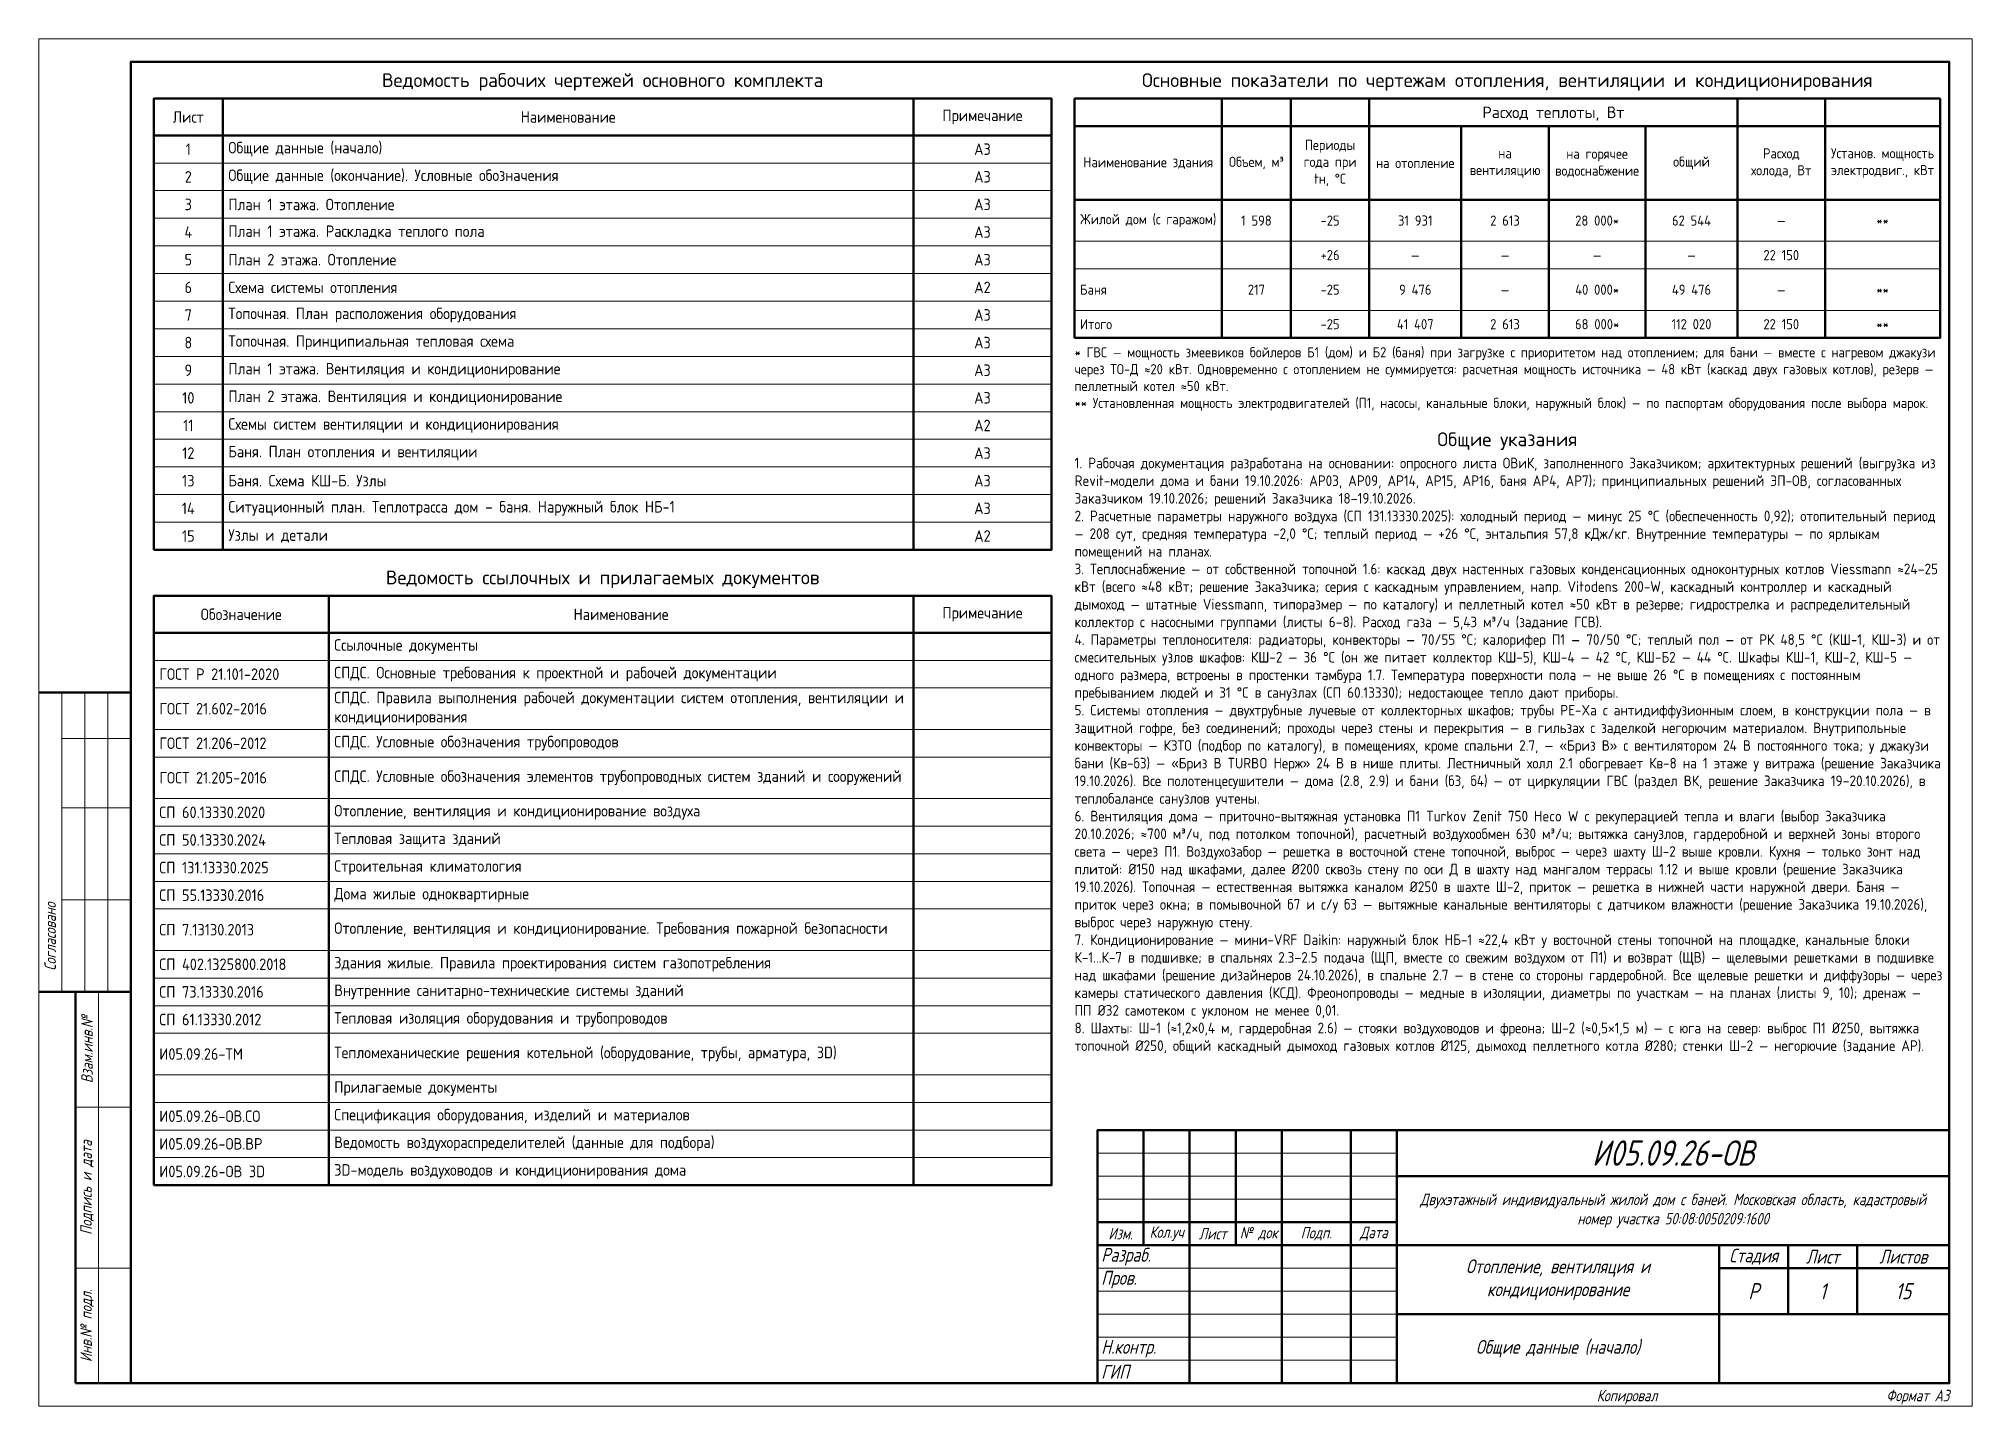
# Paper-space layout 'Лист' of a CAD drawing. Header units: millimetres. Extents: x 0 to 420, y 0 to 297.
import ezdxf
from ezdxf.enums import TextEntityAlignment as Align

# ---------------------------------------------------------------- set-up
doc = ezdxf.new("R2010")
doc.units = ezdxf.units.MM
for name, color, linetype, lineweight in [('Рамка', 7, 'Continuous', 50), ('Таблицы', 7, 'Continuous', 18), ('Текст', 7, 'Continuous', 18), ('Тонкие', 8, 'Continuous', 13)]:
    doc.layers.add(name, color=color, linetype=linetype, lineweight=lineweight)
doc.styles.add('GOST', font='isocpeur.ttf', dxfattribs={"width": 0.9})
doc.styles.add('GOST_I', font='isocpeur.ttf', dxfattribs={"width": 0.8})

psp = doc.layouts.new('Лист')

# ---------------------------------------------------------------- linework, layer by layer
at = {"layer": 'Рамка', "lineweight": 50}
for points in [[(20, 5), (415, 5), (415, 292), (20, 292)], [(230, 5), (415, 5), (415, 60), (230, 60)]]:
    psp.add_lwpolyline(points, close=True, dxfattribs=at)
at = {"layer": 'Таблицы', "lineweight": 50}
for p, q in [((40, 284), (40, 186)), ((190, 284), (190, 186)), ((225, 284), (225, 278)), ((225, 284), (257, 284)), ((257, 284), (257, 278)), ((257, 284), (257, 278)), ((257, 284), (272, 284)), ((272, 284), (272, 278)), ((272, 284), (272, 278)), ((272, 284), (289, 284)), ((289, 284), (289, 278)), ((369, 284), (369, 278)), ((369, 284), (388, 284)), ((388, 284), (388, 278)), ((388, 284), (388, 278)), ((388, 284), (413, 284)), ((413, 284), (413, 278)), ((257, 278), (257, 232)), ((272, 278), (272, 232)), ((289, 278), (289, 232)), ((309, 278), (309, 232)), ((328, 278), (328, 232)), ((349, 278), (349, 232)), ((369, 278), (369, 232)), ((388, 278), (388, 232)), ((25, 276), (220, 276)), ((225, 262), (413, 262)), ((63, 176), (63, 48)), ((190, 176), (190, 48)), ((25, 168), (220, 168)), ((0, 155), (20, 155)), ((0, 90), (20, 90)), ((8, 5), (8, 90)), ((240, 35), (240, 60)), ((250, 5), (250, 60)), ((260, 35), (260, 60)), ((270, 5), (270, 60)), ((285, 5), (285, 60)), ((295, 5), (295, 60)), ((295, 50), (415, 50)), ((230, 40), (295, 40)), ((230, 35), (415, 35)), ((365, 5), (365, 35)), ((380, 20), (380, 35)), ((395, 20), (395, 35)), ((365, 30), (415, 30)), ((295, 20), (415, 20)), ((8, 5), (20, 5))]:
    psp.add_line(p, q, dxfattribs=at)
at = {"layer": 'Таблицы', "lineweight": 18}
for p, q in [((25, 270), (220, 270)), ((25, 264), (220, 264)), ((25, 258), (220, 258)), ((25, 252), (220, 252)), ((225, 253), (413, 253)), ((25, 246), (220, 246)), ((225, 247), (413, 247)), ((25, 240), (220, 240)), ((225, 238), (413, 238)), ((25, 234), (220, 234)), ((225, 232), (413, 232)), ((25, 228), (220, 228)), ((25, 222), (220, 222)), ((25, 216), (220, 216)), ((25, 210), (220, 210)), ((25, 204), (220, 204)), ((25, 198), (220, 198)), ((25, 192), (220, 192)), ((25, 186), (220, 186)), ((25, 162), (220, 162)), ((25, 156), (220, 156)), ((25, 147), (220, 147)), ((25, 141), (220, 141)), ((25, 132), (220, 132)), ((25, 126), (220, 126)), ((25, 120), (220, 120)), ((25, 114), (220, 114)), ((25, 108), (220, 108)), ((25, 99), (220, 99)), ((25, 93), (220, 93)), ((25, 87), (220, 87)), ((25, 81), (220, 81)), ((25, 72), (220, 72)), ((25, 66), (220, 66)), ((25, 60), (220, 60)), ((230, 55), (295, 55)), ((25, 54), (220, 54)), ((25, 48), (220, 48)), ((230, 50), (295, 50)), ((230, 45), (295, 45)), ((230, 30), (295, 30)), ((230, 25), (295, 25)), ((230, 20), (295, 20)), ((230, 15), (295, 15)), ((230, 10), (295, 10))]:
    psp.add_line(p, q, dxfattribs=at)
at = {"layer": 'Таблицы'}
for p, q in [((5, 90), (5, 155)), ((10, 90), (10, 155)), ((15, 90), (15, 155)), ((5, 145), (20, 145)), ((5, 130), (20, 130)), ((5, 110), (20, 110)), ((13, 5), (13, 90)), ((8, 65), (20, 65)), ((8, 30), (20, 30))]:
    psp.add_line(p, q, dxfattribs=at)
at = {"layer": 'Таблицы', "lineweight": 50}
for points in [[(25, 186), (220, 186), (220, 284), (25, 284)], [(289, 278), (369, 278), (369, 284), (289, 284)], [(225, 232), (413, 232), (413, 278), (225, 278)], [(25, 48), (220, 48), (220, 176), (25, 176)]]:
    psp.add_lwpolyline(points, close=True, dxfattribs=at)
at = {"layer": 'Тонкие'}
psp.add_lwpolyline([(0, 0), (420, 0), (420, 297), (0, 297)], close=True, dxfattribs=at)

# ---------------------------------------------------------------- texts
at = {"layer": 'Текст', "style": 'GOST'}
for s, height, p in [('Ведомость рабочих чертежей основного комплекта', 3, (122.5, 288)), ('Основные показатели по чертежам отопления, вентиляции и кондиционирования', 3, (319, 288)), ('Расход теплоты, Вт', 2.5, (329, 281)), ('Общие указания', 3, (319, 210)), ('Ведомость ссылочных и прилагаемых документов', 3, (122.5, 180))]:
    psp.add_text(s, height=height, dxfattribs=at).set_placement(p, align=Align.MIDDLE_CENTER)
at = {"layer": 'Текст'}
for s, insert, char_height, width, attachment_point, style in [('Примечание', (205, 280), 2.5, 28, 5, 'GOST'), ('Лист', (32.5, 280), 2.5, 13, 5, 'GOST'), ('Наименование', (115, 280), 2.5, 148, 5, 'GOST'), ('1', (32.5, 273), 2.5, 13, 5, 'GOST'), ('Общие данные (начало)', (41.2, 273), 2.5, 147.6, 4, 'GOST'), ('А3', (205, 273), 2.5, 28, 5, 'GOST'), ('Периоды года при tн, °С', (280.5, 270), 2.2, 15, 5, 'GOST'), ('Расход холода, Вт', (378.5, 270), 2.2, 17, 5, 'GOST'), ('Установ. мощность электродвиг., кВт', (400.5, 270), 2.2, 23, 5, 'GOST'), ('Общие данные (окончание). Условные обозначения', (41.2, 267), 2.5, 147.6, 4, 'GOST'), ('Наименование здания', (241, 270), 2.2, 30, 5, 'GOST'), ('Объем, м³', (264.5, 270), 2.2, 13, 5, 'GOST'), ('на отопление', (299, 270), 2.2, 18, 5, 'GOST'), ('на вентиляцию', (318.5, 270), 2.2, 17, 5, 'GOST'), ('на горячее водоснабжение', (338.5, 270), 2.2, 19, 5, 'GOST'), ('общий', (359, 270), 2.2, 18, 5, 'GOST'), ('2', (32.5, 267), 2.5, 13, 5, 'GOST'), ('А3', (205, 267), 2.5, 28, 5, 'GOST'), ('3', (32.5, 261), 2.5, 13, 5, 'GOST'), ('План 1 этажа. Отопление', (41.2, 261), 2.5, 147.6, 4, 'GOST'), ('А3', (205, 261), 2.5, 28, 5, 'GOST'), ('4', (32.5, 255), 2.5, 13, 5, 'GOST'), ('План 1 этажа. Раскладка теплого пола', (41.2, 255), 2.5, 147.6, 4, 'GOST'), ('А3', (205, 255), 2.5, 28, 5, 'GOST'), ('Жилой дом (с гаражом)', (226.2, 257.5), 2.2, 29.6, 4, 'GOST'), ('1 598', (264.5, 257.5), 2.2, 13, 5, 'GOST'), ('-25', (280.5, 257.5), 2.2, 15, 5, 'GOST'), ('31 931', (299, 257.5), 2.2, 18, 5, 'GOST'), ('2 613', (318.5, 257.5), 2.2, 17, 5, 'GOST'), ('28 000*', (338.5, 257.5), 2.2, 19, 5, 'GOST'), ('62 544', (359, 257.5), 2.2, 18, 5, 'GOST'), ('—', (378.5, 257.5), 2.2, 17, 5, 'GOST'), ('**', (400.5, 257.5), 2.2, 23, 5, 'GOST'), ('5', (32.5, 249), 2.5, 13, 5, 'GOST'), ('План 2 этажа. Отопление', (41.2, 249), 2.5, 147.6, 4, 'GOST'), ('А3', (205, 249), 2.5, 28, 5, 'GOST'), ('+26', (280.5, 250), 2.2, 15, 5, 'GOST'), ('—', (299, 250), 2.2, 18, 5, 'GOST'), ('—', (318.5, 250), 2.2, 17, 5, 'GOST'), ('—', (338.5, 250), 2.2, 19, 5, 'GOST'), ('—', (359, 250), 2.2, 18, 5, 'GOST'), ('22 150', (378.5, 250), 2.2, 17, 5, 'GOST'), ('6', (32.5, 243), 2.5, 13, 5, 'GOST'), ('Схема системы отопления', (41.2, 243), 2.5, 147.6, 4, 'GOST'), ('А2', (205, 243), 2.5, 28, 5, 'GOST'), ('9 476', (299, 242.5), 2.2, 18, 5, 'GOST'), ('40 000*', (338.5, 242.5), 2.2, 19, 5, 'GOST'), ('49 476', (359, 242.5), 2.2, 18, 5, 'GOST'), ('Баня', (226.2, 242.5), 2.2, 29.6, 4, 'GOST'), ('217', (264.5, 242.5), 2.2, 13, 5, 'GOST'), ('-25', (280.5, 242.5), 2.2, 15, 5, 'GOST'), ('—', (318.5, 242.5), 2.2, 17, 5, 'GOST'), ('—', (378.5, 242.5), 2.2, 17, 5, 'GOST'), ('**', (400.5, 242.5), 2.2, 23, 5, 'GOST'), ('7', (32.5, 237), 2.5, 13, 5, 'GOST'), ('Топочная. План расположения оборудования', (41.2, 237), 2.5, 147.6, 4, 'GOST'), ('А3', (205, 237), 2.5, 28, 5, 'GOST'), ('Итого', (226.2, 235), 2.2, 29.6, 4, 'GOST'), ('-25', (280.5, 235), 2.2, 15, 5, 'GOST'), ('41 407', (299, 235), 2.2, 18, 5, 'GOST'), ('2 613', (318.5, 235), 2.2, 17, 5, 'GOST'), ('68 000*', (338.5, 235), 2.2, 19, 5, 'GOST'), ('112 020', (359, 235), 2.2, 18, 5, 'GOST'), ('22 150', (378.5, 235), 2.2, 17, 5, 'GOST'), ('8', (32.5, 231), 2.5, 13, 5, 'GOST'), ('Топочная. Принципиальная тепловая схема', (41.2, 231), 2.5, 147.6, 4, 'GOST'), ('А3', (205, 231), 2.5, 28, 5, 'GOST'), ('**', (400.5, 235), 2.2, 23, 5, 'GOST'), ('* ГВС — мощность змеевиков бойлеров Б1 (дом) и Б2 (баня) при загрузке с приоритетом над отоплением; для бани — вместе с нагревом джакузи через ТО-Д ≈20 кВт. Одновременно с отоплением не суммируется: расчетная мощность источника — 48 кВт (каскад двух газовых котлов), резерв — пеллетный котел ≈50 кВт.\\P** Установленная мощность электродвигателей (П1, насосы, канальные блоки, наружный блок) — по паспортам оборудования после выбора марок.', (225, 230), 2.2, 188, 1, 'GOST'), ('9', (32.5, 225), 2.5, 13, 5, 'GOST'), ('План 1 этажа. Вентиляция и кондиционирование', (41.2, 225), 2.5, 147.6, 4, 'GOST'), ('А3', (205, 225), 2.5, 28, 5, 'GOST'), ('10', (32.5, 219), 2.5, 13, 5, 'GOST'), ('План 2 этажа. Вентиляция и кондиционирование', (41.2, 219), 2.5, 147.6, 4, 'GOST'), ('А3', (205, 219), 2.5, 28, 5, 'GOST'), ('11', (32.5, 213), 2.5, 13, 5, 'GOST'), ('Схемы систем вентиляции и кондиционирования', (41.2, 213), 2.5, 147.6, 4, 'GOST'), ('А2', (205, 213), 2.5, 28, 5, 'GOST'), ('12', (32.5, 207), 2.5, 13, 5, 'GOST'), ('Баня. План отопления и вентиляции', (41.2, 207), 2.5, 147.6, 4, 'GOST'), ('А3', (205, 207), 2.5, 28, 5, 'GOST'), ('1. Рабочая документация разработана на основании: опросного листа ОВиК, заполненного Заказчиком; архитектурных решений (выгрузка из Revit-модели дома и бани 19.10.2026: АР03, АР09, АР14, АР15, АР16, баня АР4, АР7); принципиальных решений ЭП-ОВ, согласованных Заказчиком 19.10.2026; решений Заказчика 18–19.10.2026.\\P2. Расчетные параметры наружного воздуха (СП 131.13330.2025): холодный период — минус 25 °С (обеспеченность 0,92); отопительный период — 208 сут, средняя температура -2,0 °С; теплый период — +26 °С, энтальпия 57,8 кДж/кг. Внутренние температуры — по ярлыкам помещений на планах.\\P3. Теплоснабжение — от собственной топочной 1.6: каскад двух настенных газовых конденсационных одноконтурных котлов Viessmann ≈24–25 кВт (всего ≈48 кВт; решение Заказчика; серия с каскадным управлением, напр. Vitodens 200-W, каскадный контроллер и каскадный дымоход — штатные Viessmann, типоразмер — по каталогу) и пеллетный котел ≈50 кВт в резерве; гидрострелка и распределительный коллектор с насосными группами (листы 6–8). Расход газа — 5,43 м³/ч (задание ГСВ).\\P4. Параметры теплоносителя: радиаторы, конвекторы — 70/55 °С; калорифер П1 — 70/50 °С; теплый пол — от РК 48,5 °С (КШ-1, КШ-3) и от смесительных узлов шкафов: КШ-2 — 36 °С (он же питает коллектор КШ-5), КШ-4 — 42 °С, КШ-Б2 — 44 °С. Шкафы КШ-1, КШ-2, КШ-5 — одного размера, встроены в простенки тамбура 1.7. Температура поверхности пола — не выше 26 °С в помещениях с постоянным пребыванием людей и 31 °С в санузлах (СП 60.13330); недостающее тепло дают приборы.\\P5. Системы отопления — двухтрубные лучевые от коллекторных шкафов; трубы PE-Xa с антидиффузионным слоем, в конструкции пола — в защитной гофре, без соединений; проходы через стены и перекрытия — в гильзах с заделкой негорючим материалом. Внутрипольные конвекторы — КЗТО (подбор по каталогу), в помещениях, кроме спальни 2.7, — «Бриз В» с вентилятором 24 В постоянного тока; у джакузи бани (Кв-б3) — «Бриз В TURBO Нерж» 24 В в нише плиты. Лестничный холл 2.1 обогревает Кв-8 на 1 этаже у витража (решение Заказчика 19.10.2026). Все полотенцесушители — дома (2.8, 2.9) и бани (б3, б4) — от циркуляции ГВС (раздел ВК, решение Заказчика 19–20.10.2026), в теплобалансе санузлов учтены.\\P6. Вентиляция дома — приточно-вытяжная установка П1 Turkov Zenit 750 Heco W с рекуперацией тепла и влаги (выбор Заказчика 20.10.2026; ≈700 м³/ч, под потолком топочной), расчетный воздухообмен 630 м³/ч; вытяжка санузлов, гардеробной и верхней зоны второго света — через П1. Воздухозабор — решетка в восточной стене топочной, выброс — через шахту Ш-2 выше кровли. Кухня — только зонт над плитой: Ø150 над шкафами, далее Ø200 сквозь стену по оси Д в шахту над мангалом террасы 1.12 и выше кровли (решение Заказчика 19.10.2026). Топочная — естественная вытяжка каналом Ø250 в шахте Ш-2, приток — решетка в нижней части наружной двери. Баня — приток через окна; в помывочной б7 и с/у б3 — вытяжные канальные вентиляторы с датчиком влажности (решение Заказчика 19.10.2026), выброс через наружную стену.\\P7. Кондиционирование — мини-VRF Daikin: наружный блок НБ-1 ≈22,4 кВт у восточной стены топочной на площадке, канальные блоки К-1...К-7 в подшивке; в спальнях 2.3–2.5 подача (ЩП, вместе со свежим воздухом от П1) и возврат (ЩВ) — щелевыми решетками в подшивке над шкафами (решение дизайнеров 24.10.2026), в спальне 2.7 — в стене со стороны гардеробной. Все щелевые решетки и диффузоры — через камеры статического давления (КСД). Фреонопроводы — медные в изоляции, диаметры по участкам — на планах (листы 9, 10); дренаж — ПП Ø32 самотеком с уклоном не менее 0,01.\\P8. Шахты: Ш-1 (≈1,2×0,4 м, гардеробная 2.6) — стояки воздуховодов и фреона; Ш-2 (≈0,5×1,5 м) — с юга на север: выброс П1 Ø250, вытяжка топочной Ø250, общий каскадный дымоход газовых котлов Ø125, дымоход пеллетного котла Ø280; стенки Ш-2 — негорючие (задание АР).', (225, 206), 2.3, 188, 1, 'GOST'), ('13', (32.5, 201), 2.5, 13, 5, 'GOST'), ('Баня. Схема КШ-Б. Узлы', (41.2, 201), 2.5, 147.6, 4, 'GOST'), ('А3', (205, 201), 2.5, 28, 5, 'GOST'), ('14', (32.5, 195), 2.5, 13, 5, 'GOST'), ('Ситуационный план. Теплотрасса дом – баня. Наружный блок НБ-1', (41.2, 195), 2.5, 147.6, 4, 'GOST'), ('А3', (205, 195), 2.5, 28, 5, 'GOST'), ('15', (32.5, 189), 2.5, 13, 5, 'GOST'), ('Узлы и детали', (41.2, 189), 2.5, 147.6, 4, 'GOST'), ('А2', (205, 189), 2.5, 28, 5, 'GOST'), ('Обозначение', (44, 172), 2.5, 36, 5, 'GOST'), ('Наименование', (126.5, 172), 2.5, 125, 5, 'GOST'), ('Примечание', (205, 172), 2.5, 28, 5, 'GOST'), ('Ссылочные документы', (64.2, 165), 2.5, 124.6, 4, 'GOST'), ('ГОСТ Р 21.101-2020', (26.2, 159), 2.5, 35.6, 4, 'GOST'), ('СПДС. Основные требования к проектной и рабочей документации', (64.2, 159), 2.5, 124.6, 4, 'GOST'), ('ГОСТ 21.602-2016', (26.2, 151.5), 2.5, 35.6, 4, 'GOST'), ('СПДС. Правила выполнения рабочей документации систем отопления, вентиляции и кондиционирования', (64.2, 151.5), 2.5, 124.6, 4, 'GOST'), ('ГОСТ 21.206-2012', (26.2, 144), 2.5, 35.6, 4, 'GOST'), ('СПДС. Условные обозначения трубопроводов', (64.2, 144), 2.5, 124.6, 4, 'GOST'), ('ГОСТ 21.205-2016', (26.2, 136.5), 2.5, 35.6, 4, 'GOST'), ('СПДС. Условные обозначения элементов трубопроводных систем зданий и сооружений', (64.2, 136.5), 2.5, 124.6, 4, 'GOST'), ('СП 60.13330.2020', (26.2, 129), 2.5, 35.6, 4, 'GOST'), ('Отопление, вентиляция и кондиционирование воздуха', (64.2, 129), 2.5, 124.6, 4, 'GOST'), ('СП 50.13330.2024', (26.2, 123), 2.5, 35.6, 4, 'GOST'), ('Тепловая защита зданий', (64.2, 123), 2.5, 124.6, 4, 'GOST'), ('СП 131.13330.2025', (26.2, 117), 2.5, 35.6, 4, 'GOST'), ('Строительная климатология', (64.2, 117), 2.5, 124.6, 4, 'GOST'), ('СП 55.13330.2016', (26.2, 111), 2.5, 35.6, 4, 'GOST'), ('Дома жилые одноквартирные', (64.2, 111), 2.5, 124.6, 4, 'GOST'), ('Отопление, вентиляция и кондиционирование. Требования пожарной безопасности', (64.2, 103.5), 2.5, 124.6, 4, 'GOST'), ('СП 7.13130.2013', (26.2, 103.5), 2.5, 35.6, 4, 'GOST'), ('СП 402.1325800.2018', (26.2, 96), 2.5, 35.6, 4, 'GOST'), ('Здания жилые. Правила проектирования систем газопотребления', (64.2, 96), 2.5, 124.6, 4, 'GOST'), ('СП 73.13330.2016', (26.2, 90), 2.5, 35.6, 4, 'GOST'), ('Внутренние санитарно-технические системы зданий', (64.2, 90), 2.5, 124.6, 4, 'GOST'), ('СП 61.13330.2012', (26.2, 84), 2.5, 35.6, 4, 'GOST'), ('Тепловая изоляция оборудования и трубопроводов', (64.2, 84), 2.5, 124.6, 4, 'GOST'), ('И05.09.26-ТМ', (26.2, 76.5), 2.5, 35.6, 4, 'GOST'), ('Тепломеханические решения котельной (оборудование, трубы, арматура, 3D)', (64.2, 76.5), 2.5, 124.6, 4, 'GOST'), ('Прилагаемые документы', (64.2, 69), 2.5, 124.6, 4, 'GOST'), ('И05.09.26-ОВ.СО', (26.2, 63), 2.5, 35.6, 4, 'GOST'), ('Спецификация оборудования, изделий и материалов', (64.2, 63), 2.5, 124.6, 4, 'GOST'), ('Ведомость воздухораспределителей (данные для подбора)', (64.2, 57), 2.5, 124.6, 4, 'GOST'), ('И05.09.26-ОВ.ВР', (26.2, 57), 2.5, 35.6, 4, 'GOST'), ('И05.09.26-ОВ 3D', (26.2, 51), 2.5, 35.6, 4, 'GOST'), ('3D-модель воздуховодов и кондиционирования дома', (64.2, 51), 2.5, 124.6, 4, 'GOST'), ('{\\W0.8;\\Q15;Двухэтажный индивидуальный жилой дом с баней. Московская область, кадастровый номер участка 50:08:0050209:1600}', (355, 42.5), 2.5, 116, 5, 'GOST_I'), ('{\\W0.8;\\Q15;Отопление, вентиляция и кондиционирование}', (330, 27.5), 3, 66, 5, 'GOST_I'), ('{\\W0.8;\\Q15;Общие данные (начало)}', (330, 12.5), 3, 66, 5, 'GOST_I')]:
    psp.add_mtext(s, dxfattribs=dict(at, insert=insert, char_height=char_height, width=width, attachment_point=attachment_point, style=style))
at = {"layer": 'Текст', "char_height": 2.5, "attachment_point": 5, "rotation": 90, "style": 'GOST_I'}
for s, insert in [('{\\W0.8;\\Q15;Согласовано}', (2.5, 102)), ('{\\W0.8;\\Q15;Взам.инв.№}', (10.5, 77.5)), ('{\\W0.8;\\Q15;Подпись и дата}', (10.5, 47.5)), ('{\\W0.8;\\Q15;Инв.№ подл.}', (10.5, 17.5))]:
    psp.add_mtext(s, dxfattribs=dict(at, insert=insert))
at = {"layer": 'Текст', "style": 'GOST_I'}
for s, insert, char_height, attachment_point in [('{\\W0.8;\\Q15;И05.09.26-ОВ}', (355, 55), 5.5, 5), ('{\\W0.8;\\Q15;Изм.}', (235, 37.5), 2.5, 5), ('{\\W0.8;\\Q15;Кол.уч}', (245, 37.5), 2.5, 5), ('{\\W0.8;\\Q15;Лист}', (255, 37.5), 2.5, 5), ('{\\W0.8;\\Q15;№ док}', (265, 37.5), 2.5, 5), ('{\\W0.8;\\Q15;Подп.}', (277.5, 37.5), 2.5, 5), ('{\\W0.8;\\Q15;Дата}', (290, 37.5), 2.5, 5), ('{\\W0.8;\\Q15;Разраб.}', (230.8, 32.5), 3, 4), ('{\\W0.8;\\Q15;Стадия}', (372.5, 32.5), 3, 5), ('{\\W0.8;\\Q15;Лист}', (387.5, 32.5), 3, 5), ('{\\W0.8;\\Q15;Листов}', (405, 32.5), 3, 5), ('{\\W0.8;\\Q15;Пров.}', (230.8, 27.5), 3, 4), ('{\\W0.8;\\Q15;}', (250.8, 32.5), 3, 4), ('{\\W0.8;\\Q15;}', (285.6, 32.5), 3, 4), ('{\\W0.8;\\Q15;}', (250.8, 27.5), 3, 4), ('{\\W0.8;\\Q15;}', (285.6, 27.5), 3, 4), ('{\\W0.8;\\Q15;Р}', (372.5, 25), 3.5, 5), ('{\\W0.8;\\Q15;1}', (387.5, 25), 3.5, 5), ('{\\W0.8;\\Q15;15}', (405, 25), 3.5, 5), ('{\\W0.8;\\Q15;Н.контр.}', (230.8, 12.5), 3, 4), ('{\\W0.8;\\Q15;ГИП}', (230.8, 7.5), 3, 4), ('{\\W0.8;\\Q15;}', (250.8, 12.5), 3, 4), ('{\\W0.8;\\Q15;}', (285.6, 12.5), 3, 4), ('{\\W0.8;\\Q15;}', (250.8, 7.5), 3, 4), ('{\\W0.8;\\Q15;}', (285.6, 7.5), 3, 4), ('{\\W0.8;\\Q15;Копировал}', (345, 2), 2.5, 5), ('{\\W0.8;\\Q15;Формат А3}', (415, 2), 2.5, 6)]:
    psp.add_mtext(s, dxfattribs=dict(at, insert=insert, char_height=char_height, attachment_point=attachment_point))

doc.saveas('drawing.dxf')
